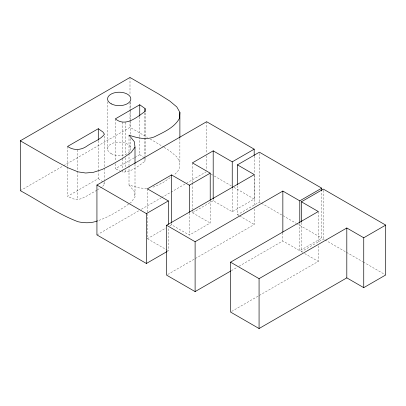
<?xml version="1.0" encoding="UTF-8"?>
<svg xmlns="http://www.w3.org/2000/svg" width="406" height="406" viewBox="0 0 406 406"><rect width="100%" height="100%" fill="white"/><g stroke="black" fill="none" stroke-linecap="round" stroke-linejoin="round"><path stroke-width="0.3" stroke-dasharray="2.03 1.52" d="M122.226 170.129L122.226 172.022C130.854 172.631 138.248 166.054 144.937 161.36L145.069 158.426M179.883 138.248L179.883 162.238L179.498 168.16L177.676 171.368L174.347 174.834M135.005 164.227L135.005 197.057L131.077 202.376L129.093 203.761M102.688 186.415L104.449 184.106L104.449 180.32M128.595 204.106C119.095 210.678 109.021 216.865 98.09 220.676M170.271 177.63L163.146 182.527L154.234 186.806L151.925 187.333M97.404 189.896L101.632 187.11M20.3 190.678L63.082 165.978M63.63 165.663L129.996 127.347L147.505 137.456M67.594 167.272L67.594 196.311L98.288 178.589L98.288 170.383M115.36 163.684L115.36 168.734L134.33 157.782M134.873 157.467L139.75 154.65L139.75 137.604M96.867 190.206L87.173 195.804L81.357 198.681L77.181 199.656L73.105 198.828L67.594 196.311M96.932 234.922L139.162 210.536M141.359 209.273L161.101 197.869M161.649 197.555L170.424 192.49M170.972 192.17L185.781 183.619M186.334 183.304L206.075 171.905M147.408 188.841L147.408 238.713L166.044 227.954M169.886 225.736L171.53 224.787L189.348 235.074L210.217 223.026L210.217 200.929M192.398 209.582L192.398 212.739L213.196 200.731L232.237 211.724L254.186 199.047L254.186 174.428M167.247 251.436L168.343 250.801L168.343 227.441M237.454 185.694L237.454 214.733L259.404 202.061L296.04 223.214M167.678 274.502L254.323 224.477L254.323 208.694M231.298 270.706L236.784 267.539M238.977 266.27L282.85 240.946L299.785 250.725L321.74 238.048L321.74 191.333M301.414 222.62L301.414 251.664L323.364 238.987L324.46 239.621M231.638 311.427L318.284 261.403L318.284 245.62M146.728 188.526L138.893 187.876L129.012 185.024L129.012 166.084M121.1 171.54L115.36 168.734M150.24 139.035L163.598 147.023M210.998 174.113L213.734 175.691M214.277 176.006L231.227 185.791M233.963 187.369L254.186 199.047M296.588 223.528L321.74 238.048M325.008 239.936L362.736 261.718M363.284 262.032L385.152 274.659M237.454 214.733L239.088 215.677M239.631 215.992L254.323 224.477M301.414 251.664L302.5 252.288M304.678 253.547L318.284 261.403M192.398 212.739L210.217 223.026M147.408 238.713L168.343 250.801M164.115 147.348L169.774 150.92L176.783 156.782L179.883 162.238M139.75 154.65L144.587 158.081M98.288 178.589L102.911 181.868L104.449 184.106M129.012 185.024L134.335 191.536L135.005 197.057M323.364 190.378L323.364 238.987M318.284 211.526L318.284 243.092M299.785 223.574L299.785 250.725M282.85 232.734L282.85 240.946M259.404 153.448L259.404 202.061M254.323 174.6L254.323 206.167M254.186 156.117L254.186 173.798M232.237 188.364L232.237 211.724M213.196 199.468L213.196 200.731M206.624 121.714L206.624 153.28M206.624 155.808L206.624 170.327M192.398 162.867L192.398 182.436M192.398 183.065L192.398 208.953M189.348 212.977L189.348 235.074M171.53 223.523L171.53 224.787M145.069 112.969L145.069 156.533M144.937 112.746L144.937 137.37M144.937 137.999L144.937 156.31M144.937 156.939L144.937 161.36M139.75 116.771L139.75 136.974M130.818 101.84L130.818 110.676M130.818 111.31L130.818 120.775M130.818 121.409L130.818 135.299M130.818 138.456L130.818 148.555M129.996 77.47L129.996 95.151M129.996 102.723L129.996 109.036M129.996 109.671L129.996 119.77M129.996 120.399L129.996 127.347M129.012 135.152L129.012 152.829M129.012 153.458L129.012 165.455M125.693 122.358L125.693 154.554M125.693 157.711L125.693 167.181M125.693 169.708L125.693 172.235M122.226 122.15L122.226 158.132M122.226 158.766L122.226 169.5M115.36 118.856L115.36 161.157M107.565 101.708L107.565 149.058M104.449 136.127L104.449 167.693M104.449 168.323L104.449 179.685M98.288 140.709L98.288 169.754M77.181 149.778L77.181 170.616M77.181 171.246L77.181 199.656M67.594 146.434L67.594 166.638M111.274 153.732A11.637 6.719 0 0 0 130.534 150.301A11.637 6.719 0 0 0 115.761 142.389A11.637 6.719 0 0 0 111.274 153.732"/><path stroke-width="0.61" d="M145.069 108.549L144.937 111.483C136.634 117.486 125.368 127.235 115.36 118.856L139.75 104.773L145.069 108.549L145.069 111.706M97.506 220.864C91.314 223.33 84.448 223.133 78.028 221.737C57.54 213.937 39.514 201.026 20.3 190.678L20.3 140.801L129.996 77.47L158.452 93.903L169.774 101.043L176.783 106.905L179.883 112.36L179.498 118.288C174.377 127.783 163.44 132.29 154.234 136.929C145.921 140.116 137.096 137.928 129.012 135.152L134.335 141.658L135.005 147.18L135.005 163.598M135.005 147.18L131.077 152.499L122.627 158.396L112.462 164.268L102.15 169.485L93.446 172.311L85.646 173.012L78.028 171.86L68.086 167.825L53.298 159.852L20.3 140.801M98.288 128.717L67.594 146.434C73.659 150.748 81.276 150.296 87.173 145.927C92.786 141.958 100.252 139.908 104.449 134.234L102.911 131.991L98.288 128.717L98.288 140.08M166.699 251.75L146.393 263.474L96.932 234.922L96.932 185.045L206.624 121.714L254.186 149.175L254.186 155.488M210.217 200.3L210.217 173.154L189.348 185.202L171.53 174.915L147.408 188.841L168.343 200.929L168.343 224.285M254.186 149.175L232.237 161.847L213.196 150.854L192.398 162.867L210.217 173.154M96.932 185.045L146.393 213.602L168.343 200.929M237.454 184.431L237.454 164.861L259.404 152.184L321.74 188.176L321.74 190.698M230.75 271.02L195.108 291.599L166.582 275.131L166.582 225.259L254.323 174.6L237.454 164.861M166.582 225.259L195.108 241.727L282.85 191.069L299.785 200.848L321.74 188.176M301.414 201.787L323.364 189.115L385.7 225.102L385.7 274.979L363.746 287.651L346.81 277.871L259.069 328.53L230.542 312.062L230.542 262.185L318.284 211.526L301.414 201.787L301.414 221.991M230.542 262.185L259.069 278.653L346.81 227.994L363.746 237.774L385.7 225.102M363.746 237.774L363.746 287.651M346.81 227.994L346.81 277.871M299.785 200.848L299.785 222.945M282.85 191.069L282.85 232.105M259.069 278.653L259.069 328.53M232.237 161.847L232.237 187.734M213.196 150.854L213.196 198.838M195.108 241.727L195.108 291.599M189.348 185.202L189.348 212.348M179.883 112.36L179.883 137.614M171.53 174.915L171.53 222.894M146.393 213.602L146.393 263.474M139.75 104.773L139.75 116.141M111.274 103.855A11.637 6.719 0 0 0 130.534 100.429A11.637 6.719 0 0 0 115.761 92.512A11.637 6.719 0 0 0 111.274 103.855"/></g></svg>
